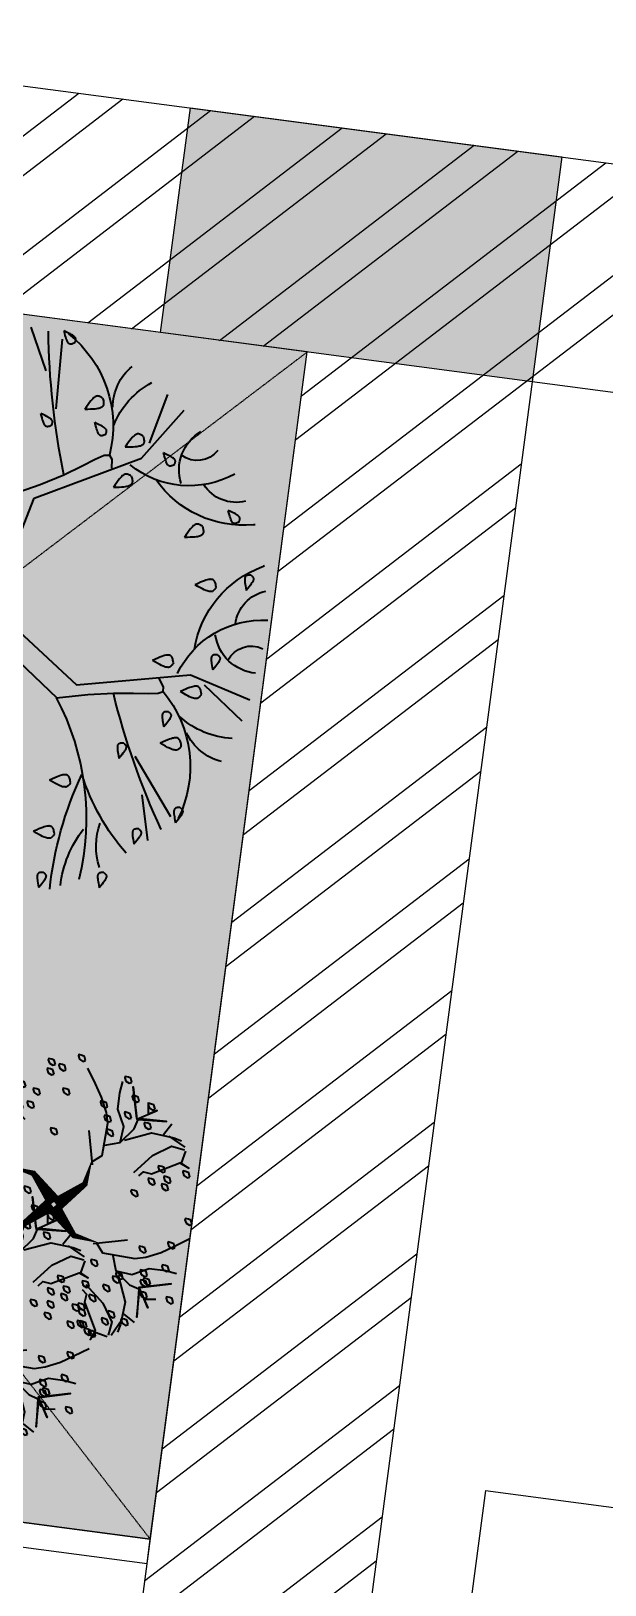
# Model space of a CAD drawing. Header units: millimetres. Extents: x -179928 to 528275, y -469666 to 511935.
# Drawn here: x 9276 to 9858, y 115687 to 117263 of the extents above; entities that cross this region are included whole.
import ezdxf

# ---------------------------------------------------------------- set-up
doc = ezdxf.new("R2010")
doc.units = ezdxf.units.MM
doc.linetypes.add('DASHED', pattern=[0.75, 0.5, -0.25])
for name, color, linetype in [('ad-Column', 3, 'Continuous'), ('ad-Column Hatch', 125, 'Continuous'), ('ad-Elevation 10', 8, 'Continuous'), ('ad-Furniture', 8, 'Continuous'), ('ad-Glass Sectionline', 140, 'Continuous'), ('ad-Plinth', 8, 'Continuous'), ('ad-Wall', 240, 'Continuous'), ('ad-Wall hatch', 8, 'Continuous')]:
    doc.layers.add(name, color=color, linetype=linetype)
doc.layers.add('ad-Landscape', color=94, linetype='Continuous', lineweight=35)

# ---------------------------------------------------------------- blocks, each defined once
blk = doc.blocks.new('zw$42B5')
at = {"layer": 'ad-Wall hatch', "transparency": 33554610}
h = blk.add_hatch(dxfattribs=at)
h.set_pattern_fill('ANSI32', color=256, scale=10)
h.set_pattern_definition([(45, (-1040635.14, 674820.02), (-67.351921, 67.351921), []), (45, (-1040590.24, 674820.02), (-67.351921, 67.351921), [])])
h.paths.add_polyline_path([(12120, 13620), (12120, 10220), (11890, 10220), (11890, 13390), (7240, 13390), (7240, 8645), (4245, 8645), (4245, 8875), (4445, 8875), (4445, 9370), (4560, 9370), (4560, 8760), (7010, 8760), (7010, 10500), (6360, 10500), (6360, 10615), (7010, 10615), (7010, 13390), (4560, 13390), (4560, 10615), (5560, 10615), (5560, 10500), (4445, 10500), (4445, 13390), (230, 13390), (230, 8875), (3345, 8875), (3345, 8645), (3060, 8645), (3060, 4745), (3345, 4745), (3345, 4515), (230, 4515), (230, 230), (4995, 230), (4995, 3130), (6060, 3130), (6060, 3015), (5110, 3015), (5110, 230), (8310, 230), (8310, 3015), (6860, 3015), (6860, 3130), (8310, 3130), (8310, 4630), (5110, 4630), (5110, 3930), (4995, 3930), (4995, 4515), (4245, 4515), (4245, 4745), (8540, 4745), (8540, 230), (9240, 230), (9240, 0), (0, 0), (0, 4745), (2830, 4745), (2830, 8645), (0, 8645), (0, 13620)])
at = {"layer": 'ad-Wall'}
for points in [[(11890, 13390), (7240, 13390), (7240, 8645), (4245, 8645)], [(4445, 8875), (4445, 9370), (4560, 9370), (4560, 8760), (7010, 8760), (7010, 10500), (6360, 10500), (6360, 10615), (7010, 10615), (7010, 13390), (4560, 13390), (4560, 10615), (5560, 10615), (5560, 10500), (4445, 10500), (4445, 13390), (230, 13390)], [(0, 0), (0, 4745), (2830, 4745), (2830, 8645), (0, 8645), (0, 13620), (12120, 13620)]]:
    blk.add_lwpolyline(points, dxfattribs=at)
blk = doc.blocks.new('zw$6AA0')
at = {"layer": 'ad-Column Hatch', "transparency": 33554687}
h = blk.add_hatch(color=256, dxfattribs=at)
h.dxf.hatch_style = 1
h.paths.add_polyline_path([(0, -230), (380, -230), (380, 0), (0, 0)])
at = {"layer": 'ad-Column'}
blk.add_lwpolyline([(0, -230), (380, -230), (380, 0), (0, 0)], close=True, dxfattribs=at)
blk = doc.blocks.new('1625E_Columns')
at = {"layer": 'ad-Column', "xscale": -1, "rotation": 359.9999999999997}
blk.add_blockref('zw$6AA0', (7240, 13620), dxfattribs=at)
blk = doc.blocks.new('A$C279134A6')
at = {"layer": 'ad-Landscape', "linetype": 'Continuous'}
for p, q in [((313.1, 712.5), (317.1, 804.7)), ((333.1, 760.2), (359.9, 815)), ((185.4, 683.3), (169.6, 750.2)), ((72.2, 376.9), (16.7, 336.4)), ((150.2, 271.7), (93.3, 199)), ((134.4, 222.4), (119.1, 163.4))]:
    blk.add_line(p, q, dxfattribs=at)
for points in [[(300.1, 802.1), (300, 802.7), (299.8, 803.2), (299.7, 803.7), (299.6, 804.2), (299.6, 804.7), (299.5, 805.2), (299.5, 805.7), (299.5, 806.1), (299.5, 806.6), (299.6, 807), (299.8, 807.5), (300, 807.9), (300.3, 808.3), (300.7, 808.8), (301.2, 809.2), (301.9, 809.7), (302.6, 810.2), (303.6, 810.8), (304.8, 811.3), (306.3, 812), (308.1, 812.7), (310.4, 813.5), (313.1, 814.4), (316.4, 815.5)], [(300.1, 802.1), (301.3, 801.3), (302.3, 800.7), (303.2, 800.2), (303.9, 799.8), (304.5, 799.6), (305.1, 799.4), (305.6, 799.4), (306.1, 799.3), (306.5, 799.4), (306.9, 799.5), (307.4, 799.6), (307.8, 799.8), (308.3, 800.1), (308.7, 800.5), (309.2, 801), (309.7, 801.6), (310.2, 802.3), (310.8, 803.3), (311.5, 804.4), (312.2, 805.9), (313, 807.7), (314, 809.8), (315.1, 812.4), (316.4, 815.5)], [(326.6, 591.6), (193.3, 662.6), (145.5, 732.7)], [(254.4, 734.2), (253.5, 732.3), (252.9, 730.7), (252.5, 729.4), (252.2, 728.3), (252.1, 727.4), (252, 726.6), (252.1, 725.8), (252.2, 725.2), (252.4, 724.6), (252.6, 724), (252.9, 723.4), (253.3, 722.9), (253.9, 722.3), (254.5, 721.8), (255.4, 721.3), (256.3, 720.8), (257.5, 720.3), (259, 719.8), (260.7, 719.3), (262.8, 718.7), (265.3, 718.2), (268.2, 717.6), (271.7, 717), (275.8, 716.4)], [(254.4, 734.2), (255, 734.5), (255.7, 734.8), (256.4, 735.1), (257.1, 735.4), (257.7, 735.7), (258.4, 735.9), (259.1, 736.1), (259.7, 736.2), (260.3, 736.2), (261, 736.2), (261.6, 736.2), (262.3, 736), (263, 735.7), (263.7, 735.2), (264.5, 734.7), (265.3, 733.9), (266.2, 733), (267.2, 731.9), (268.3, 730.4), (269.5, 728.6), (270.8, 726.3), (272.3, 723.6), (273.9, 720.3), (275.8, 716.4)], [(244, 687.6), (243.9, 688.2), (243.8, 688.7), (243.7, 689.2), (243.6, 689.7), (243.5, 690.2), (243.4, 690.7), (243.4, 691.2), (243.4, 691.6), (243.5, 692.1), (243.6, 692.5), (243.7, 693), (243.9, 693.4), (244.2, 693.8), (244.7, 694.3), (245.2, 694.7), (245.8, 695.2), (246.6, 695.7), (247.5, 696.2), (248.7, 696.8), (250.2, 697.5), (252.1, 698.2), (254.3, 699), (257.1, 699.9), (260.3, 700.9)], [(244, 687.6), (245.2, 686.8), (246.2, 686.2), (247.1, 685.7), (247.8, 685.3), (248.5, 685.1), (249, 684.9), (249.5, 684.8), (250, 684.8), (250.4, 684.9), (250.9, 684.9), (251.3, 685.1), (251.8, 685.3), (252.2, 685.6), (252.7, 686), (253.2, 686.5), (253.7, 687.1), (254.2, 687.8), (254.8, 688.8), (255.4, 689.9), (256.1, 691.4), (256.9, 693.1), (257.9, 695.3), (259, 697.9), (260.3, 700.9)], [(316.2, 690.2), (316.1, 690.7), (316, 691.2), (315.9, 691.8), (315.8, 692.3), (315.7, 692.8), (315.6, 693.2), (315.6, 693.7), (315.6, 694.2), (315.7, 694.6), (315.8, 695.1), (315.9, 695.5), (316.1, 695.9), (316.4, 696.4), (316.9, 696.8), (317.4, 697.3), (318, 697.8), (318.8, 698.3), (319.7, 698.8), (320.9, 699.4), (322.4, 700), (324.3, 700.7), (326.5, 701.6), (329.3, 702.5), (332.5, 703.5)], [(316.2, 690.2), (317.4, 689.4), (318.4, 688.7), (319.3, 688.2), (320, 687.9), (320.7, 687.6), (321.2, 687.5), (321.7, 687.4), (322.2, 687.4), (322.6, 687.4), (323.1, 687.5), (323.5, 687.6), (324, 687.8), (324.4, 688.1), (324.9, 688.5), (325.4, 689), (325.9, 689.6), (326.4, 690.4), (327, 691.3), (327.6, 692.5), (328.3, 693.9), (329.2, 695.7), (330.1, 697.9), (331.2, 700.4), (332.5, 703.5)], [(194.9, 691.6), (194.1, 689.8), (193.5, 688.2), (193.1, 686.9), (192.8, 685.8), (192.6, 684.8), (192.6, 684), (192.6, 683.3), (192.8, 682.7), (192.9, 682), (193.2, 681.4), (193.5, 680.9), (193.9, 680.3), (194.4, 679.8), (195.1, 679.3), (195.9, 678.8), (196.9, 678.2), (198.1, 677.7), (199.5, 677.2), (201.2, 676.7), (203.3, 676.2), (205.8, 675.6), (208.8, 675.1), (212.3, 674.5), (216.3, 673.9)], [(194.9, 691.6), (195.6, 692), (196.3, 692.3), (197, 692.6), (197.6, 692.9), (198.3, 693.1), (199, 693.3), (199.6, 693.5), (200.2, 693.6), (200.9, 693.7), (201.5, 693.7), (202.1, 693.6), (202.8, 693.4), (203.5, 693.1), (204.2, 692.7), (205, 692.1), (205.8, 691.4), (206.8, 690.5), (207.7, 689.3), (208.8, 687.9), (210, 686), (211.4, 683.8), (212.8, 681.1), (214.5, 677.8), (216.3, 673.9)], [(148.9, 659.8), (148.8, 660.3), (148.7, 660.9), (148.5, 661.4), (148.4, 661.9), (148.4, 662.4), (148.3, 662.9), (148.3, 663.3), (148.3, 663.8), (148.3, 664.3), (148.4, 664.7), (148.6, 665.1), (148.8, 665.6), (149.1, 666), (149.5, 666.5), (150, 666.9), (150.7, 667.4), (151.4, 667.9), (152.4, 668.4), (153.6, 669), (155.1, 669.7), (156.9, 670.4), (159.2, 671.2), (161.9, 672.1), (165.2, 673.1)], [(148.9, 659.8), (150.1, 659), (151.1, 658.3), (152, 657.8), (152.7, 657.5), (153.3, 657.2), (153.9, 657.1), (154.4, 657), (154.9, 657), (155.3, 657), (155.8, 657.1), (156.2, 657.3), (156.6, 657.5), (157.1, 657.8), (157.5, 658.1), (158, 658.6), (158.5, 659.3), (159.1, 660), (159.6, 660.9), (160.3, 662.1), (161, 663.5), (161.8, 665.3), (162.8, 667.5), (163.9, 670.1), (165.2, 673.1)], [(358.2, 591.7), (321, 610.4), (291.7, 627.5), (269.5, 642), (253.4, 653.1), (242.3, 659.8), (235.5, 661.1), (231.8, 656.2), (230.5, 644.1)], [(203.4, 637.1), (202.6, 635.2), (202, 633.7), (201.5, 632.3), (201.2, 631.2), (201.1, 630.3), (201.1, 629.5), (201.1, 628.7), (201.2, 628.1), (201.4, 627.5), (201.6, 626.9), (201.9, 626.3), (202.4, 625.8), (202.9, 625.2), (203.5, 624.7), (204.4, 624.2), (205.4, 623.7), (206.5, 623.2), (208, 622.7), (209.7, 622.2), (211.8, 621.6), (214.3, 621.1), (217.2, 620.5), (220.7, 619.9), (224.8, 619.3)], [(203.4, 637.1), (204.1, 637.4), (204.7, 637.7), (205.4, 638.1), (206.1, 638.3), (206.8, 638.6), (207.4, 638.8), (208.1, 639), (208.7, 639.1), (209.3, 639.1), (210, 639.1), (210.6, 639.1), (211.3, 638.9), (212, 638.6), (212.7, 638.1), (213.5, 637.6), (214.3, 636.8), (215.2, 635.9), (216.2, 634.8), (217.3, 633.3), (218.5, 631.5), (219.8, 629.2), (221.3, 626.5), (223, 623.2), (224.8, 619.3)], [(54.6, 595.9), (54.5, 596.4), (54.4, 596.9), (54.3, 597.4), (54.2, 597.9), (54.1, 598.4), (54, 598.9), (54, 599.4), (54, 599.9), (54.1, 600.3), (54.2, 600.8), (54.3, 601.2), (54.5, 601.6), (54.8, 602.1), (55.2, 602.5), (55.8, 603), (56.4, 603.5), (57.2, 604), (58.1, 604.5), (59.3, 605.1), (60.8, 605.7), (62.7, 606.4), (64.9, 607.2), (67.7, 608.2), (70.9, 609.2)], [(54.6, 595.9), (55.8, 595), (56.8, 594.4), (57.7, 593.9), (58.4, 593.5), (59.1, 593.3), (59.6, 593.2), (60.1, 593.1), (60.6, 593.1), (61, 593.1), (61.5, 593.2), (61.9, 593.3), (62.4, 593.5), (62.8, 593.8), (63.3, 594.2), (63.8, 594.7), (64.2, 595.3), (64.8, 596.1), (65.3, 597), (66, 598.2), (66.7, 599.6), (67.5, 601.4), (68.5, 603.5), (69.6, 606.1), (70.9, 609.2)], [(101.8, 583.9), (101, 582.1), (100.4, 580.5), (100, 579.2), (99.7, 578.1), (99.5, 577.1), (99.5, 576.3), (99.6, 575.6), (99.7, 575), (99.8, 574.4), (100.1, 573.8), (100.4, 573.2), (100.8, 572.6), (101.3, 572.1), (102, 571.6), (102.8, 571.1), (103.8, 570.6), (105, 570.1), (106.4, 569.5), (108.1, 569), (110.2, 568.5), (112.7, 568), (115.7, 567.4), (119.2, 566.8), (123.2, 566.2)], [(101.8, 583.9), (102.5, 584.3), (103.2, 584.6), (103.9, 584.9), (104.5, 585.2), (105.2, 585.4), (105.9, 585.7), (106.5, 585.8), (107.2, 585.9), (107.8, 586), (108.4, 586), (109.1, 585.9), (109.7, 585.7), (110.4, 585.4), (111.1, 585), (111.9, 584.4), (112.8, 583.7), (113.7, 582.8), (114.7, 581.6), (115.7, 580.2), (116.9, 578.4), (118.3, 576.1), (119.8, 573.4), (121.4, 570.1), (123.2, 566.2)], [(356.9, 469), (326.6, 591.6)], [(29.7, 528.4), (29.3, 528.1), (28.8, 527.7), (28.4, 527.4), (28, 527.1), (27.6, 526.8), (27.2, 526.4), (26.9, 526.1), (26.6, 525.7), (26.4, 525.4), (26.2, 525), (26, 524.5), (25.9, 524.1), (25.8, 523.5), (25.8, 522.9), (25.9, 522.2), (26.1, 521.5), (26.4, 520.6), (26.7, 519.6), (27.3, 518.3), (28, 516.9), (28.9, 515.1), (30.1, 513), (31.6, 510.6), (33.4, 507.7)], [(29.7, 528.4), (31.1, 528.2), (32.3, 528.1), (33.3, 527.9), (34.1, 527.7), (34.7, 527.5), (35.2, 527.2), (35.7, 526.9), (36, 526.6), (36.4, 526.3), (36.6, 526), (36.9, 525.6), (37.1, 525.1), (37.2, 524.6), (37.3, 524), (37.4, 523.3), (37.4, 522.5), (37.3, 521.6), (37.1, 520.6), (36.8, 519.3), (36.4, 517.7), (35.9, 515.8), (35.2, 513.5), (34.4, 510.8), (33.4, 507.7)], [(73.3, 506.8), (73.9, 508.7), (74.4, 510.3), (75, 511.6), (75.5, 512.6), (76, 513.4), (76.5, 514.1), (77, 514.6), (77.5, 515), (78, 515.3), (78.6, 515.6), (79.2, 515.9), (79.9, 516), (80.6, 516.1), (81.5, 516), (82.4, 515.9), (83.5, 515.6), (84.7, 515.2), (86.1, 514.7), (87.8, 514), (89.7, 513), (92, 511.8), (94.6, 510.3), (97.6, 508.5), (101.1, 506.3)], [(73.3, 506.8), (73.6, 506), (73.9, 505.4), (74.2, 504.7), (74.6, 504), (74.9, 503.4), (75.3, 502.8), (75.6, 502.3), (76, 501.8), (76.5, 501.3), (77, 500.9), (77.5, 500.5), (78.1, 500.3), (78.9, 500), (79.7, 499.9), (80.7, 499.8), (81.8, 499.8), (83, 499.9), (84.5, 500.2), (86.3, 500.6), (88.4, 501.2), (90.9, 502), (93.8, 503.1), (97.2, 504.5), (101.1, 506.3)], [(59.8, 418.5), (59.3, 418.2), (58.9, 417.9), (58.4, 417.5), (58, 417.2), (57.7, 416.9), (57.3, 416.6), (57, 416.2), (56.7, 415.9), (56.4, 415.5), (56.2, 415.1), (56, 414.7), (55.9, 414.2), (55.9, 413.7), (55.9, 413), (56, 412.4), (56.1, 411.6), (56.4, 410.7), (56.8, 409.7), (57.3, 408.5), (58, 407), (59, 405.2), (60.2, 403.2), (61.6, 400.7), (63.4, 397.8)], [(59.8, 418.5), (61.2, 418.4), (62.4, 418.2), (63.3, 418), (64.1, 417.8), (64.8, 417.6), (65.3, 417.3), (65.7, 417), (66.1, 416.8), (66.4, 416.4), (66.7, 416.1), (66.9, 415.7), (67.1, 415.3), (67.3, 414.7), (67.4, 414.1), (67.4, 413.5), (67.4, 412.7), (67.3, 411.8), (67.1, 410.7), (66.9, 409.4), (66.5, 407.8), (66, 405.9), (65.3, 403.7), (64.5, 401), (63.4, 397.8)], [(344.6, 430.2), (239.1, 354.8)], [(115.9, 400.4), (116.5, 402.3), (117.1, 403.9), (117.6, 405.2), (118.1, 406.2), (118.6, 407), (119.1, 407.7), (119.6, 408.2), (120.1, 408.6), (120.6, 408.9), (121.2, 409.2), (121.8, 409.5), (122.5, 409.6), (123.2, 409.7), (124.1, 409.6), (125, 409.5), (126.1, 409.2), (127.3, 408.9), (128.8, 408.3), (130.4, 407.6), (132.3, 406.6), (134.6, 405.4), (137.2, 403.9), (140.2, 402.1), (143.7, 399.9)], [(115.9, 400.4), (116.2, 399.6), (116.5, 399), (116.8, 398.3), (117.2, 397.6), (117.5, 397), (117.9, 396.4), (118.2, 395.9), (118.7, 395.4), (119.1, 394.9), (119.6, 394.5), (120.1, 394.1), (120.7, 393.9), (121.5, 393.6), (122.3, 393.5), (123.3, 393.4), (124.4, 393.4), (125.7, 393.5), (127.2, 393.8), (128.9, 394.2), (131, 394.8), (133.5, 395.6), (136.4, 396.7), (139.8, 398.1), (143.7, 399.9)], [(352.6, 400.1), (262.6, 334.3)], [(239.1, 354.8), (91.7, 387.5), (9.7, 365.3)], [(74, 364.4), (74.6, 366.3), (75.2, 367.9), (75.7, 369.2), (76.2, 370.3), (76.7, 371.1), (77.2, 371.7), (77.7, 372.2), (78.2, 372.6), (78.7, 373), (79.3, 373.3), (79.9, 373.5), (80.6, 373.7), (81.3, 373.7), (82.2, 373.7), (83.1, 373.5), (84.2, 373.3), (85.4, 372.9), (86.9, 372.4), (88.5, 371.6), (90.4, 370.7), (92.7, 369.5), (95.3, 368), (98.3, 366.2), (101.8, 364)], [(263, 334.1), (222.6, 344.1), (189.3, 350.2), (162.9, 353.6), (143.5, 355.7), (130.8, 357.8), (124.7, 361.2), (125.1, 367.3), (131.9, 377.4)], [(74, 364.4), (74.3, 363.7), (74.6, 363), (74.9, 362.3), (75.3, 361.7), (75.6, 361.1), (76, 360.5), (76.3, 359.9), (76.8, 359.4), (77.2, 359), (77.7, 358.6), (78.2, 358.2), (78.8, 357.9), (79.6, 357.7), (80.4, 357.5), (81.4, 357.5), (82.5, 357.5), (83.8, 357.6), (85.3, 357.8), (87, 358.2), (89.1, 358.8), (91.6, 359.7), (94.5, 360.8), (97.9, 362.2), (101.8, 364)], [(113.9, 335.5), (113.5, 335.2), (113, 334.9), (112.6, 334.6), (112.2, 334.2), (111.8, 333.9), (111.5, 333.6), (111.2, 333.2), (110.9, 332.9), (110.6, 332.5), (110.4, 332.1), (110.2, 331.7), (110.1, 331.2), (110.1, 330.7), (110.1, 330.1), (110.2, 329.4), (110.3, 328.6), (110.6, 327.7), (111, 326.7), (111.5, 325.5), (112.2, 324), (113.2, 322.3), (114.4, 320.2), (115.8, 317.7), (117.6, 314.8)], [(113.9, 335.5), (115.4, 335.4), (116.6, 335.2), (117.5, 335), (118.3, 334.8), (119, 334.6), (119.5, 334.3), (119.9, 334.1), (120.3, 333.8), (120.6, 333.4), (120.9, 333.1), (121.1, 332.7), (121.3, 332.3), (121.5, 331.7), (121.6, 331.2), (121.6, 330.5), (121.6, 329.7), (121.5, 328.8), (121.3, 327.7), (121.1, 326.4), (120.7, 324.8), (120.2, 322.9), (119.5, 320.7), (118.6, 318), (117.6, 314.8)], [(91.5, 293.4), (92.1, 295.4), (92.7, 297), (93.2, 298.2), (93.7, 299.3), (94.2, 300.1), (94.7, 300.7), (95.2, 301.2), (95.7, 301.7), (96.2, 302), (96.8, 302.3), (97.4, 302.5), (98.1, 302.7), (98.8, 302.7), (99.7, 302.7), (100.6, 302.6), (101.7, 302.3), (102.9, 301.9), (104.4, 301.4), (106, 300.7), (107.9, 299.7), (110.2, 298.5), (112.8, 297), (115.8, 295.2), (119.3, 293)], [(91.5, 293.4), (91.8, 292.7), (92.1, 292), (92.4, 291.4), (92.8, 290.7), (93.1, 290.1), (93.5, 289.5), (93.8, 289), (94.3, 288.4), (94.7, 288), (95.2, 287.6), (95.7, 287.2), (96.3, 286.9), (97.1, 286.7), (97.9, 286.6), (98.9, 286.5), (100, 286.5), (101.3, 286.6), (102.8, 286.8), (104.5, 287.2), (106.6, 287.8), (109.1, 288.7), (112, 289.8), (115.4, 291.2), (119.3, 293)], [(167.1, 286.6), (166.7, 286.3), (166.2, 286), (165.8, 285.7), (165.4, 285.3), (165, 285), (164.7, 284.7), (164.3, 284.3), (164.1, 284), (163.8, 283.6), (163.6, 283.2), (163.4, 282.8), (163.3, 282.3), (163.2, 281.8), (163.3, 281.2), (163.4, 280.5), (163.5, 279.7), (163.8, 278.8), (164.2, 277.8), (164.7, 276.6), (165.4, 275.1), (166.4, 273.4), (167.5, 271.3), (169, 268.8), (170.8, 265.9)], [(167.1, 286.6), (168.6, 286.5), (169.7, 286.3), (170.7, 286.1), (171.5, 285.9), (172.2, 285.7), (172.7, 285.4), (173.1, 285.2), (173.5, 284.9), (173.8, 284.6), (174.1, 284.2), (174.3, 283.8), (174.5, 283.4), (174.7, 282.9), (174.8, 282.3), (174.8, 281.6), (174.8, 280.8), (174.7, 279.9), (174.5, 278.8), (174.3, 277.5), (173.9, 275.9), (173.3, 274), (172.7, 271.8), (171.8, 269.1), (170.8, 265.9)], [(229.8, 226.1), (230.4, 228), (230.9, 229.6), (231.5, 230.9), (232, 231.9), (232.5, 232.7), (233, 233.4), (233.5, 233.9), (234, 234.3), (234.5, 234.6), (235.1, 234.9), (235.7, 235.2), (236.4, 235.3), (237.1, 235.4), (238, 235.3), (238.9, 235.2), (240, 234.9), (241.2, 234.6), (242.6, 234), (244.3, 233.3), (246.2, 232.3), (248.5, 231.1), (251.1, 229.6), (254.1, 227.8), (257.6, 225.6)], [(229.8, 226.1), (230.1, 225.4), (230.4, 224.7), (230.7, 224), (231, 223.3), (231.4, 222.7), (231.8, 222.1), (232.1, 221.6), (232.5, 221.1), (233, 220.6), (233.5, 220.2), (234, 219.8), (234.6, 219.6), (235.3, 219.3), (236.2, 219.2), (237.1, 219.1), (238.3, 219.1), (239.5, 219.2), (241, 219.5), (242.8, 219.9), (244.9, 220.5), (247.4, 221.3), (250.3, 222.4), (253.7, 223.8), (257.6, 225.6)], [(82.1, 212.1), (81.6, 211.7), (81.2, 211.4), (80.8, 211.1), (80.4, 210.8), (80, 210.5), (79.6, 210.1), (79.3, 209.8), (79, 209.4), (78.7, 209), (78.5, 208.6), (78.4, 208.2), (78.2, 207.7), (78.2, 207.2), (78.2, 206.6), (78.3, 205.9), (78.5, 205.2), (78.7, 204.3), (79.1, 203.2), (79.6, 202), (80.4, 200.6), (81.3, 198.8), (82.5, 196.7), (84, 194.3), (85.8, 191.4)], [(82.1, 212.1), (83.5, 211.9), (84.7, 211.8), (85.7, 211.6), (86.5, 211.4), (87.1, 211.1), (87.6, 210.9), (88, 210.6), (88.4, 210.3), (88.7, 210), (89, 209.6), (89.3, 209.3), (89.5, 208.8), (89.6, 208.3), (89.7, 207.7), (89.8, 207), (89.7, 206.2), (89.6, 205.3), (89.5, 204.2), (89.2, 202.9), (88.8, 201.4), (88.3, 199.5), (87.6, 197.2), (86.8, 194.5), (85.8, 191.4)], [(132.7, 177.1), (132.2, 176.8), (131.8, 176.5), (131.4, 176.1), (131, 175.8), (130.6, 175.5), (130.2, 175.2), (129.9, 174.8), (129.6, 174.5), (129.4, 174.1), (129.1, 173.7), (129, 173.3), (128.9, 172.8), (128.8, 172.2), (128.8, 171.6), (128.9, 171), (129.1, 170.2), (129.3, 169.3), (129.7, 168.3), (130.3, 167.1), (131, 165.6), (131.9, 163.8), (133.1, 161.8), (134.6, 159.3), (136.4, 156.4)], [(132.7, 177.1), (134.1, 177), (135.3, 176.8), (136.3, 176.6), (137.1, 176.4), (137.7, 176.2), (138.2, 175.9), (138.7, 175.6), (139, 175.4), (139.3, 175), (139.6, 174.7), (139.9, 174.3), (140.1, 173.9), (140.2, 173.3), (140.3, 172.7), (140.4, 172.1), (140.3, 171.3), (140.3, 170.4), (140.1, 169.3), (139.8, 168), (139.4, 166.4), (138.9, 164.5), (138.2, 162.3), (137.4, 159.6), (136.4, 156.4)], [(241.9, 156.2), (242.5, 158.1), (243.1, 159.7), (243.6, 161), (244.2, 162), (244.7, 162.9), (245.2, 163.5), (245.6, 164), (246.2, 164.4), (246.7, 164.8), (247.2, 165.1), (247.9, 165.3), (248.5, 165.5), (249.3, 165.5), (250.1, 165.5), (251.1, 165.3), (252.2, 165.1), (253.4, 164.7), (254.8, 164.2), (256.5, 163.4), (258.4, 162.5), (260.6, 161.3), (263.2, 159.8), (266.3, 157.9), (269.8, 155.8)], [(241.9, 156.2), (242.3, 155.5), (242.6, 154.8), (242.9, 154.1), (243.2, 153.5), (243.6, 152.9), (243.9, 152.3), (244.3, 151.7), (244.7, 151.2), (245.1, 150.8), (245.6, 150.3), (246.2, 150), (246.8, 149.7), (247.5, 149.5), (248.3, 149.3), (249.3, 149.3), (250.4, 149.3), (251.7, 149.4), (253.2, 149.6), (255, 150), (257.1, 150.6), (259.5, 151.5), (262.5, 152.6), (265.8, 154), (269.8, 155.8)], [(170.6, 113.9), (170.1, 113.6), (169.7, 113.3), (169.3, 113), (168.9, 112.7), (168.5, 112.3), (168.1, 112), (167.8, 111.7), (167.5, 111.3), (167.3, 110.9), (167, 110.5), (166.9, 110.1), (166.8, 109.6), (166.7, 109.1), (166.7, 108.5), (166.8, 107.8), (167, 107), (167.2, 106.2), (167.6, 105.1), (168.2, 103.9), (168.9, 102.4), (169.8, 100.7), (171, 98.6), (172.5, 96.1), (174.3, 93.2)], [(170.6, 113.9), (172, 113.8), (173.2, 113.6), (174.2, 113.5), (175, 113.2), (175.6, 113), (176.1, 112.8), (176.6, 112.5), (176.9, 112.2), (177.2, 111.9), (177.5, 111.5), (177.8, 111.1), (178, 110.7), (178.1, 110.2), (178.2, 109.6), (178.3, 108.9), (178.2, 108.1), (178.2, 107.2), (178, 106.1), (177.7, 104.8), (177.3, 103.2), (176.8, 101.4), (176.1, 99.1), (175.3, 96.4), (174.3, 93.2)], [(249.6, 103.8), (249.1, 103.5), (248.7, 103.2), (248.3, 102.8), (247.8, 102.5), (247.5, 102.2), (247.1, 101.8), (246.8, 101.5), (246.5, 101.1), (246.2, 100.8), (246, 100.4), (245.8, 99.9), (245.7, 99.5), (245.7, 98.9), (245.7, 98.3), (245.8, 97.7), (246, 96.9), (246.2, 96), (246.6, 95), (247.1, 93.7), (247.9, 92.3), (248.8, 90.5), (250, 88.4), (251.5, 86), (253.3, 83.1)], [(249.6, 103.8), (251, 103.6), (252.2, 103.5), (253.2, 103.3), (253.9, 103.1), (254.6, 102.9), (255.1, 102.6), (255.5, 102.3), (255.9, 102), (256.2, 101.7), (256.5, 101.4), (256.8, 101), (257, 100.5), (257.1, 100), (257.2, 99.4), (257.2, 98.7), (257.2, 98), (257.1, 97), (257, 96), (256.7, 94.7), (256.3, 93.1), (255.8, 91.2), (255.1, 88.9), (254.3, 86.3), (253.3, 83.1)]]:
    blk.add_lwpolyline(points, dxfattribs=at)
for centre, radius, start, end in [((389.9, 679.2), 155.4, 120.8041, 186.6856), ((-673.3, 960.8), 1021, 340.9443, 351.6517), ((172.1, 733.8), 67.9, 351.7576, 43.6802), ((128.2, 673.6), 110.4, 14.2876, 54.1159), ((83.4, 661.2), 59.2, 335.0444, 51.6546), ((124.5, 703.8), 35, 211.1943, 298.9324), ((142.2, 758), 124.4, 233.6853, 301.3784), ((67, 731.1), 139.9, 257.0811, 317.7415), ((68.4, 671), 50.4, 248.5531, 320.17), ((1.1, 443.7), 155, 77.0811, 78.0944), ((88, 678.8), 155, 241.3469, 242.3602), ((-48.8, 417.6), 139.9, 1.6998, 62.3602), ((-8.7, 462.4), 50.4, 359.2713, 70.8882), ((-9.2, 348.3), 124.4, 18.0629, 85.7559), ((12.6, 401), 35, 20.5089, 108.247), ((9.1, 460.1), 59.2, 267.7867, 344.3968), ((230.2, 247.1), 155.4, 132.7556, 198.6371), ((-760.6, 724.4), 1021, 327.7895, 338.4969), ((35.1, 421.5), 110.4, 265.3254, 305.1537), ((538.9, 137.6), 338.7, 144.528, 186.2468), ((29.3, 347.2), 67.9, 275.7611, 327.6837), ((-51, 364.4), 295.6, 311.5008, 334.7886), ((-226.1, 96.2), 464.8, 358.3377, 17.8186), ((97.2, 158.4), 89, 334.3958, 12.8307), ((77.9, 92.1), 147.4, 358.9379, 30.6247)]:
    blk.add_arc(centre, radius, start, end, dxfattribs=at)
blk = doc.blocks.new('A$C1DD67A25')
at = {"layer": 'ad-Landscape'}
for points in [[(279.7, 483.1), (255.6, 502.9), (252, 586.7), (259.3, 613.9), (276.6, 651), (297, 682.8), (321.1, 719.8)], [(214.2, 542.2), (183.3, 581.8), (176, 606.5), (103.7, 611.3), (179.7, 608.7), (200.1, 687.7), (179.7, 606.5), (131.5, 636), (151.9, 623.7), (155.6, 653.2)], [(252, 529.8), (214.2, 542.2), (210.6, 584.1), (231.5, 626.3), (231.5, 668.2), (227.9, 697.7)], [(463.2, 569), (475.6, 579.4), (473.3, 600.4), (510.3, 669.1), (500.3, 693.6), (510.3, 672.7), (542.2, 679.5)], [(470.7, 555.3), (520.1, 596.7), (549.6, 641.8), (544.8, 676.3)], [(549.6, 520.8), (576.9, 586.3), (572, 644.9), (566.8, 665.9)], [(574.3, 631.3), (552.2, 676.3)], [(106.9, 576.9), (89.6, 606.5)], [(542.2, 510.3), (581.8, 541.2), (606.5, 548.5), (611.3, 620.8), (608.7, 544.9), (687.7, 524.4), (606.5, 544.9), (636, 593.1), (623.7, 572.6), (653.2, 569)], [(576.9, 617.7), (606.5, 634.9)], [(93.2, 574.3), (48.2, 552.2)], [(203.8, 549.6), (138.3, 576.9), (79.6, 572), (58.7, 566.8)], [(276.6, 475.6), (297, 562)], [(155.6, 463.2), (145.1, 475.6), (124.2, 473.3), (55.5, 510.3), (30.9, 500.3), (51.9, 510.3), (45, 542.2)], [(169.2, 470.7), (127.8, 520.1), (82.8, 549.6), (48.2, 544.8)], [(529.8, 472.6), (542.2, 510.3), (584.1, 513.9), (626.3, 493), (668.2, 493), (697.7, 496.7)], [(475.6, 448), (562, 427.5)], [(483.1, 444.8), (502.9, 468.9), (586.7, 472.6), (613.9, 465.3), (651, 448), (682.8, 427.5), (719.8, 403.4)], [(241.5, 279.7), (221.7, 255.6), (137.9, 252), (110.6, 259.3), (73.6, 276.6), (41.8, 297), (4.7, 321.1)], [(249, 276.6), (162.6, 297)], [(194.7, 252), (182.4, 214.2), (140.5, 210.6), (98.3, 231.5), (56.4, 231.5), (26.8, 227.9)], [(444.8, 241.5), (468.9, 221.7), (472.6, 137.9), (465.3, 110.6), (448, 73.6), (427.5, 41.8), (403.4, 4.7)], [(448, 249), (427.5, 162.6)], [(555.3, 253.8), (596.7, 204.5), (641.8, 174.9), (676.3, 179.8)], [(569, 261.3), (579.4, 249), (600.4, 251.2), (669.1, 214.2), (693.6, 224.3), (672.7, 214.2), (679.5, 182.4)], [(182.4, 214.2), (142.8, 183.3), (118.1, 176), (113.2, 103.7), (115.8, 179.7), (36.9, 200.1), (118.1, 179.7), (88.5, 131.5), (100.9, 151.9), (71.3, 155.6)], [(174.9, 203.8), (147.6, 138.3), (152.5, 79.6), (157.7, 58.7)], [(253.8, 169.2), (204.5, 127.8), (174.9, 82.8), (179.8, 48.2)], [(472.6, 194.7), (510.3, 182.4), (513.9, 140.5), (493, 98.3), (493, 56.4), (496.7, 26.8)], [(510.3, 182.4), (541.2, 142.8), (548.5, 118.1), (620.8, 113.2), (544.9, 115.8), (524.4, 36.9), (544.9, 118.1), (593.1, 88.5), (572.6, 100.9), (569, 71.3)], [(520.8, 174.9), (586.3, 147.6), (644.9, 152.5), (665.9, 157.7)], [(631.3, 150.2), (676.3, 172.3)], [(261.3, 155.6), (249, 145.1), (251.2, 124.2), (214.2, 55.5), (224.3, 30.9), (214.2, 51.9), (182.4, 45)], [(617.7, 147.6), (634.9, 118.1)], [(147.6, 106.9), (118.1, 89.6)], [(150.2, 93.2), (172.3, 48.2)]]:
    blk.add_lwpolyline(points, dxfattribs=at)
for points in [[(362.2, 368.8, 36.2, 14.5, 0), (424, 434.3, 14.5, 0.724, 0), (490.5, 444.8, 0, 0, 0), (450.9, 444.8, 0, 0, 0), (475.6, 527.6, 0, 0, 0), (470.7, 544.9, 0, 0, 0), (382.1, 603.6, 0, 0, 0), (406.7, 583.1, 0, 0, 0), (362.2, 579.4, 0, 0, 0), (406.7, 583.1, 0, 0, 0), (470.7, 544.9, 0, 0, 0), (436.3, 652.2, 0, 0, 0), (485.7, 696.8, 0, 0, 0), (433.7, 652.2, 0, 0, 0), (421.4, 696.8, 0, 0, 0), (428.8, 717.7, 0, 0, 0), (416.5, 696.8, 0, 0, 0), (374.6, 720.9, 0, 0, 0), (416.5, 696.8, 0, 0, 0), (325.2, 724.6, 0, 0, 0)], [(355.7, 362.2, 36.2, 14.5, 0), (290.2, 424, 14.5, 0.724, 0), (279.7, 490.5, 0, 0, 0), (279.7, 450.9, 0, 0, 0), (197, 475.6, 0, 0, 0), (179.7, 470.7, 0, 0, 0), (121, 382.1, 0, 0, 0), (141.5, 406.7, 0, 0, 0), (145.1, 362.2, 0, 0, 0), (141.5, 406.7, 0, 0, 0), (179.7, 470.7, 0, 0, 0), (72.3, 436.3, 0, 0, 0), (27.7, 485.7, 0, 0, 0), (72.3, 433.7, 0, 0, 0), (27.7, 421.4, 0, 0, 0), (6.8, 428.8, 0, 0, 0), (27.7, 416.5, 0, 0, 0), (3.6, 374.6, 0, 0, 0), (27.7, 416.5, 0, 0, 0), (0, 325.2, 0, 0, 0)], [(368.8, 362.3, 36.2, 14.5, 0), (434.3, 300.6, 14.5, 0.724, 0), (444.8, 234, 0, 0, 0), (444.8, 273.6, 0, 0, 0), (527.6, 249, 0, 0, 0), (544.9, 253.8, 0, 0, 0), (603.6, 342.5, 0, 0, 0), (583.1, 317.8, 0, 0, 0), (579.4, 362.3, 0, 0, 0), (583.1, 317.8, 0, 0, 0), (544.9, 253.8, 0, 0, 0), (652.2, 288.3, 0, 0, 0), (696.8, 238.9, 0, 0, 0), (652.2, 290.9, 0, 0, 0), (696.8, 303.2, 0, 0, 0), (717.7, 295.7, 0, 0, 0), (696.8, 308.1, 0, 0, 0), (720.9, 350, 0, 0, 0), (696.8, 308.1, 0, 0, 0), (724.6, 399.3, 0, 0, 0)], [(362.3, 355.7, 36.2, 14.5, 0), (300.6, 290.2, 14.5, 0.724, 0), (234, 279.7, 0, 0, 0), (273.6, 279.7, 0, 0, 0), (249, 197, 0, 0, 0), (253.8, 179.7, 0, 0, 0), (342.5, 121, 0, 0, 0), (317.8, 141.5, 0, 0, 0), (362.3, 145.1, 0, 0, 0), (317.8, 141.5, 0, 0, 0), (253.8, 179.7, 0, 0, 0), (288.3, 72.3, 0, 0, 0), (238.9, 27.7, 0, 0, 0), (290.9, 72.3, 0, 0, 0), (303.2, 27.7, 0, 0, 0), (295.7, 6.8, 0, 0, 0), (308.1, 27.7, 0, 0, 0), (350, 3.6, 0, 0, 0), (308.1, 27.7, 0, 0, 0), (399.3, 0, 0, 0, 0)]]:
    blk.add_lwpolyline(points, format="xyseb", dxfattribs=at)
for points in [[(329.8, 738.4), (334.2, 748.9), (340.5, 750.7), (348.7, 751.6), (349.4, 748), (345.6, 740.1), (336.1, 735.7)], [(376.3, 708.2), (380.7, 718.7), (387, 720.5), (395.2, 721.4), (395.9, 717.8), (392, 709.9), (382.6, 705.5)], [(405, 718.3), (409.4, 728.8), (415.7, 730.6), (423.9, 731.5), (424.5, 727.9), (420.7, 720), (411.3, 715.6)], [(204.6, 698.2), (209, 708.8), (215.3, 710.5), (223.5, 711.4), (224.1, 707.8), (220.3, 700), (210.9, 695.5)], [(405, 693.2), (409.4, 703.8), (415.7, 705.5), (423.9, 706.4), (424.5, 702.9), (420.7, 695), (411.3, 690.6)], [(136.6, 638.1), (141, 648.7), (147.3, 650.4), (155.5, 651.3), (156.1, 647.7), (152.3, 639.9), (142.9, 635.4)], [(179.5, 653.1), (183.9, 663.6), (190.2, 665.4), (198.4, 666.3), (199, 662.7), (195.2, 654.8), (185.8, 650.4)], [(258.3, 628), (262.7, 638.6), (269, 640.3), (277.2, 641.2), (277.8, 637.7), (274, 629.8), (264.6, 625.4)], [(358.4, 648.1), (362.8, 658.7), (369.1, 660.4), (377.3, 661.3), (378, 657.7), (374.2, 649.8), (364.7, 645.4)], [(433.6, 638.1), (438, 648.7), (444.3, 650.4), (452.5, 651.3), (453.2, 647.7), (449.4, 639.9), (439.9, 635.4)], [(473, 653.1), (477.4, 663.6), (483.7, 665.4), (491.9, 666.3), (492.5, 662.7), (488.7, 654.8), (479.3, 650.4)], [(483.7, 638.1), (488, 648.7), (494.3, 650.4), (502.5, 651.3), (503.2, 647.7), (499.4, 639.9), (490, 635.4)], [(558.8, 643.1), (563.2, 653.7), (569.5, 655.4), (577.7, 656.3), (578.3, 652.7), (574.5, 644.8), (565.1, 640.4)], [(576.7, 638.1), (581.1, 648.7), (587.4, 650.4), (595.6, 651.3), (596.2, 647.7), (592.4, 639.9), (583, 635.4)], [(140.2, 588), (144.5, 598.6), (150.8, 600.3), (159, 601.2), (159.7, 597.6), (155.9, 589.7), (146.4, 585.3)], [(193.8, 608), (198.2, 618.5), (204.5, 620.2), (212.7, 621.2), (213.4, 617.6), (209.6, 609.7), (200.1, 605.3)], [(243.9, 593), (248.3, 603.5), (254.6, 605.3), (262.8, 606.2), (263.5, 602.6), (259.7, 594.7), (250.2, 590.3)], [(444.3, 603), (448.7, 613.5), (455, 615.3), (463.2, 616.2), (463.9, 612.6), (460, 604.7), (450.6, 600.3)], [(490.9, 623), (495.3, 633.6), (501.5, 635.3), (509.7, 636.3), (510.4, 632.7), (506.6, 624.8), (497.2, 620.4)], [(548.1, 588), (552.5, 598.6), (558.8, 600.3), (567, 601.2), (567.6, 597.6), (563.8, 589.7), (554.4, 585.3)], [(612.5, 593), (616.8, 603.5), (623.1, 605.3), (631.3, 606.2), (632, 602.6), (628.2, 594.7), (618.8, 590.3)], [(233.2, 557.8), (237.6, 568.4), (243.9, 570.1), (252.1, 571.1), (252.7, 567.5), (248.9, 559.6), (239.5, 555.2)], [(476.5, 547.9), (480.9, 558.4), (487.2, 560.2), (495.4, 561.1), (496.1, 557.5), (492.3, 549.6), (482.8, 545.2)], [(580.3, 562.9), (584.7, 573.5), (591, 575.2), (599.2, 576.2), (599.9, 572.6), (596.1, 564.7), (586.6, 560.3)], [(376.3, 542.9), (380.7, 553.4), (387, 555.2), (395.2, 556.1), (395.9, 552.5), (392, 544.6), (382.6, 540.2)], [(469.3, 517.8), (473.7, 528.4), (480, 530.1), (488.2, 531), (488.9, 527.4), (485.1, 519.5), (475.6, 515.1)], [(526.6, 527.8), (531, 538.3), (537.3, 540.1), (545.5, 541), (546.2, 537.4), (542.4, 529.5), (532.9, 525.1)], [(25.7, 477.7), (30.1, 488.2), (36.4, 490), (44.6, 490.9), (45.2, 487.3), (41.4, 479.4), (32, 475)], [(90, 482.8), (94.4, 493.3), (100.7, 495.1), (108.9, 496), (109.6, 492.4), (105.8, 484.5), (96.3, 480.1)], [(591, 482.8), (595.4, 493.3), (601.7, 495.1), (609.9, 496), (610.6, 492.4), (606.7, 484.5), (597.3, 480.1)], [(623.2, 497.7), (627.6, 508.3), (633.9, 510), (642.1, 511), (642.8, 507.4), (639, 499.5), (629.5, 495.1)], [(666.1, 487.8), (670.5, 498.3), (676.8, 500.1), (685, 501), (685.7, 497.4), (681.9, 489.5), (672.4, 485.1)], [(72.1, 457.7), (76.5, 468.3), (82.8, 470), (91, 470.9), (91.7, 467.3), (87.9, 459.5), (78.4, 455)], [(75.8, 437.6), (80.2, 448.2), (86.5, 449.9), (94.7, 450.9), (95.3, 447.3), (91.5, 439.4), (82.1, 435)], [(111.6, 447.6), (116, 458.2), (122.3, 459.9), (130.5, 460.8), (131.1, 457.2), (127.3, 449.4), (117.9, 444.9)], [(555.2, 437.6), (559.6, 448.2), (565.9, 449.9), (574.1, 450.9), (574.8, 447.3), (571, 439.4), (561.5, 435)], [(150.9, 412.6), (155.3, 423.1), (161.6, 424.9), (169.8, 425.8), (170.5, 422.2), (166.7, 414.3), (157.2, 409.9)], [(655.4, 397.5), (659.8, 408.1), (666.1, 409.8), (674.3, 410.7), (675, 407.1), (671.2, 399.2), (661.7, 394.8)], [(4.2, 357.5), (8.6, 368), (14.9, 369.8), (23.1, 370.7), (23.8, 367.1), (20, 359.2), (10.5, 354.8)], [(40, 292.3), (44.4, 302.8), (50.7, 304.6), (58.9, 305.5), (59.6, 301.9), (55.7, 294), (46.3, 289.6)], [(111.6, 272.2), (116, 282.8), (122.3, 284.5), (130.5, 285.4), (131.1, 281.8), (127.3, 273.9), (117.9, 269.5)], [(47.1, 232.2), (51.5, 242.7), (57.8, 244.5), (66, 245.4), (66.7, 241.8), (62.9, 233.9), (53.4, 229.5)], [(580.3, 237.2), (584.7, 247.7), (591, 249.5), (599.2, 250.4), (599.9, 246.8), (596.1, 238.9), (586.6, 234.5)], [(637.6, 257.2), (641.9, 267.8), (648.2, 269.5), (656.4, 270.5), (657.1, 266.9), (653.3, 259), (643.9, 254.6)], [(90, 192), (94.4, 202.6), (100.7, 204.3), (108.9, 205.3), (109.6, 201.7), (105.8, 193.8), (96.3, 189.4)], [(97.2, 187), (101.6, 197.6), (107.9, 199.3), (116.1, 200.3), (116.8, 196.7), (113, 188.8), (103.5, 184.4)], [(100.8, 212.1), (105.2, 222.7), (111.5, 224.4), (119.7, 225.3), (120.4, 221.7), (116.5, 213.8), (107.1, 209.4)], [(161.6, 197), (166, 207.6), (172.3, 209.3), (180.5, 210.2), (181.2, 206.6), (177.3, 198.8), (167.9, 194.4)], [(168.8, 187), (173.2, 197.6), (179.5, 199.3), (187.7, 200.3), (188.4, 196.7), (184.5, 188.8), (175.1, 184.4)], [(229.6, 222.1), (234, 232.6), (240.3, 234.4), (248.5, 235.3), (249.2, 231.7), (245.3, 223.8), (235.9, 219.4)], [(490.9, 212.1), (495.3, 222.7), (501.5, 224.4), (509.7, 225.3), (510.4, 221.7), (506.6, 213.8), (497.2, 209.4)], [(655.4, 217.1), (659.8, 227.6), (666.1, 229.4), (674.3, 230.3), (675, 226.7), (671.2, 218.8), (661.7, 214.4)], [(25.7, 152), (30.1, 162.6), (36.4, 164.3), (44.6, 165.2), (45.2, 161.6), (41.4, 153.7), (32, 149.3)], [(93.7, 157), (98.1, 167.6), (104.4, 169.3), (112.6, 170.2), (113.2, 166.6), (109.4, 158.7), (100, 154.3)], [(190.3, 162), (194.7, 172.5), (201, 174.3), (209.2, 175.2), (209.8, 171.6), (206, 163.7), (196.6, 159.3)], [(455.1, 146.9), (459.5, 157.5), (465.8, 159.2), (474, 160.1), (474.6, 156.5), (470.8, 148.6), (461.4, 144.2)], [(523, 177.1), (527.4, 187.6), (533.7, 189.4), (541.9, 190.3), (542.5, 186.7), (538.7, 178.8), (529.3, 174.4)], [(548.1, 182.1), (552.5, 192.6), (558.8, 194.4), (567, 195.3), (567.6, 191.7), (563.8, 183.8), (554.4, 179.4)], [(555.2, 152), (559.6, 162.6), (565.9, 164.3), (574.1, 165.2), (574.8, 161.6), (571, 153.7), (561.5, 149.3)], [(619.7, 182.1), (624.1, 192.6), (630.4, 194.4), (638.6, 195.3), (639.2, 191.7), (635.4, 183.8), (626, 179.4)], [(222.5, 131.9), (226.9, 142.5), (233.2, 144.2), (241.4, 145.2), (242, 141.6), (238.2, 133.7), (228.8, 129.3)], [(247.5, 106.9), (251.9, 117.4), (258.2, 119.2), (266.4, 120.1), (267.1, 116.5), (263.2, 108.6), (253.8, 104.2)], [(444.3, 121.8), (448.7, 132.4), (455, 134.1), (463.2, 135.1), (463.9, 131.5), (460, 123.6), (450.6, 119.2)], [(133, 81.8), (137.4, 92.4), (143.7, 94.1), (151.9, 95), (152.6, 91.4), (148.8, 83.6), (139.3, 79.1)], [(168.8, 96.8), (173.2, 107.3), (179.5, 109.1), (187.7, 110), (188.4, 106.4), (184.5, 98.5), (175.1, 94.1)], [(183.1, 76.8), (187.5, 87.4), (193.8, 89.1), (202, 90.1), (202.7, 86.5), (198.9, 78.6), (189.4, 74.2)], [(243.9, 91.8), (248.3, 102.4), (254.6, 104.1), (262.8, 105), (263.5, 101.4), (259.7, 93.5), (250.2, 89.1)], [(261.8, 101.9), (266.2, 112.4), (272.5, 114.2), (280.7, 115.1), (281.4, 111.5), (277.6, 103.6), (268.1, 99.2)], [(326.3, 101.9), (330.7, 112.4), (337, 114.2), (345.2, 115.1), (345.8, 111.5), (342, 103.6), (332.6, 99.2)], [(329.8, 71.7), (334.2, 82.3), (340.5, 84), (348.7, 84.9), (349.4, 81.4), (345.6, 73.5), (336.1, 69.1)], [(498, 76.8), (502.4, 87.4), (508.7, 89.1), (516.9, 90.1), (517.5, 86.5), (513.7, 78.6), (504.3, 74.2)], [(211.7, 41.7), (216.1, 52.2), (222.4, 54), (230.6, 54.9), (231.3, 51.3), (227.5, 43.4), (218, 39)], [(236.8, 61.7), (241.2, 72.3), (247.5, 74), (255.7, 75), (256.4, 71.4), (252.6, 63.5), (243.1, 59.1)], [(243.9, 61.7), (248.3, 72.3), (254.6, 74), (262.8, 75), (263.5, 71.4), (259.7, 63.5), (250.2, 59.1)], [(269, 56.8), (273.3, 67.3), (279.6, 69.1), (287.8, 70), (288.5, 66.4), (284.7, 58.5), (275.3, 54.1)], [(437.2, 31.7), (441.6, 42.3), (447.9, 44), (456.1, 44.9), (456.7, 41.3), (452.9, 33.4), (443.5, 29)]]:
    blk.add_lwpolyline(points, close=True, dxfattribs=at)
blk = doc.blocks.new('zw$B1C6')
at = {"transparency": 33554559}
h = blk.add_hatch(color=74, dxfattribs=at)
h.dxf.hatch_style = 1
h.paths.add_polyline_path([(0, 0), (-1225, 0), (-1225, -1215), (0, -1215)])
at = {"layer": 'ad-Elevation 10'}
blk.add_lwpolyline([(0, 0), (-1225, 0), (-1225, -1215), (0, -1215)], close=True, dxfattribs=at)
at = {"layer": 'ad-Furniture', "linetype": 'DASHED'}
for points in [[(0, -1215), (-1225, 0)], [(0, 0), (-1225, -1215)]]:
    blk.add_lwpolyline(points, dxfattribs=at)
at = {"layer": 'ad-Landscape'}
for name, p, xscale, yscale, zscale in [('A$C279134A6', (-4, -638.3), -0.7689692653037791, 0.7689692653037794, 0.7689692653037794), ('A$C1DD67A25', (1.8, -1034.5), -0.395767119159003, 0.3957671191590032, 0.3957671191590032), ('A$C1DD67A25', (-84.8, -1158.3), -0.395767119159003, 0.3957671191590032, 0.3957671191590032)]:
    blk.add_blockref(name, p, dxfattribs=dict(at, xscale=xscale, yscale=yscale, zscale=zscale))
blk = doc.blocks.new('4BHK_A1$0$$0$3Chair')
for q in [(-750, 1125), (0, -1125)]:
    blk.add_line((0, 1125), q)
blk = doc.blocks.new('zw$BD1E')
at = {"layer": 'ad-Furniture', "xscale": -1}
blk.add_blockref('4BHK_A1$0$$0$3Chair', (100.4, -2246.6), dxfattribs=at)
blk = doc.blocks.new('1625_East Villa')
at = {"layer": 'ad-Glass Sectionline'}
blk.add_lwpolyline([(4560, 12150), (7010, 12150), (7010, 12175), (4560, 12175)], close=True, dxfattribs=at)
at = {"layer": 'ad-Furniture'}
blk.add_blockref('zw$BD1E', (7240, 13390), dxfattribs=at)
blk.add_blockref('zw$B1C6', (7010, 13390))
at = {"layer": 'ad-Wall'}
blk.add_blockref('zw$42B5', (0, 0), dxfattribs=at)
blk.add_blockref('1625E_Columns', (0, 0))
blk = doc.blocks.new("All Plot's Villa Plans")
at = {"ltscale": 5, "rotation": 352.4703876422526}
blk.add_blockref('1625_East Villa', (852, 104581.7), dxfattribs=at)
blk = doc.blocks.new('A$C92fa9908')
at = {"layer": 'ad-Plinth', "ltscale": 5}
blk.add_lwpolyline([(0, 13620), (12120, 13620), (12120, 0), (0, 0), (0, 4745), (2830, 4745), (2830, 8645), (0, 8645)], close=True, dxfattribs=at)
blk = doc.blocks.new('zw$C194')
at = {"layer": 'ad-Plinth', "ltscale": 5, "rotation": 352.4703876422758}
blk.add_blockref('A$C92fa9908', (-190986.9, -324177.1), dxfattribs=at)
blk = doc.blocks.new("Villa's Boundary")
at = {"ltscale": 5}
blk.add_blockref('zw$C194', (191838.8, 428758.8), dxfattribs=at)

msp = doc.modelspace()

# ---------------------------------------------------------------- block references
at = {"ltscale": 5}
msp.add_blockref("Villa's Boundary", (0, 0), dxfattribs=at)

# ---------------------------------------------------------------- next in the draw order: block references
msp.add_blockref("All Plot's Villa Plans", (0, 0), dxfattribs=at)

doc.saveas('drawing.dxf')
